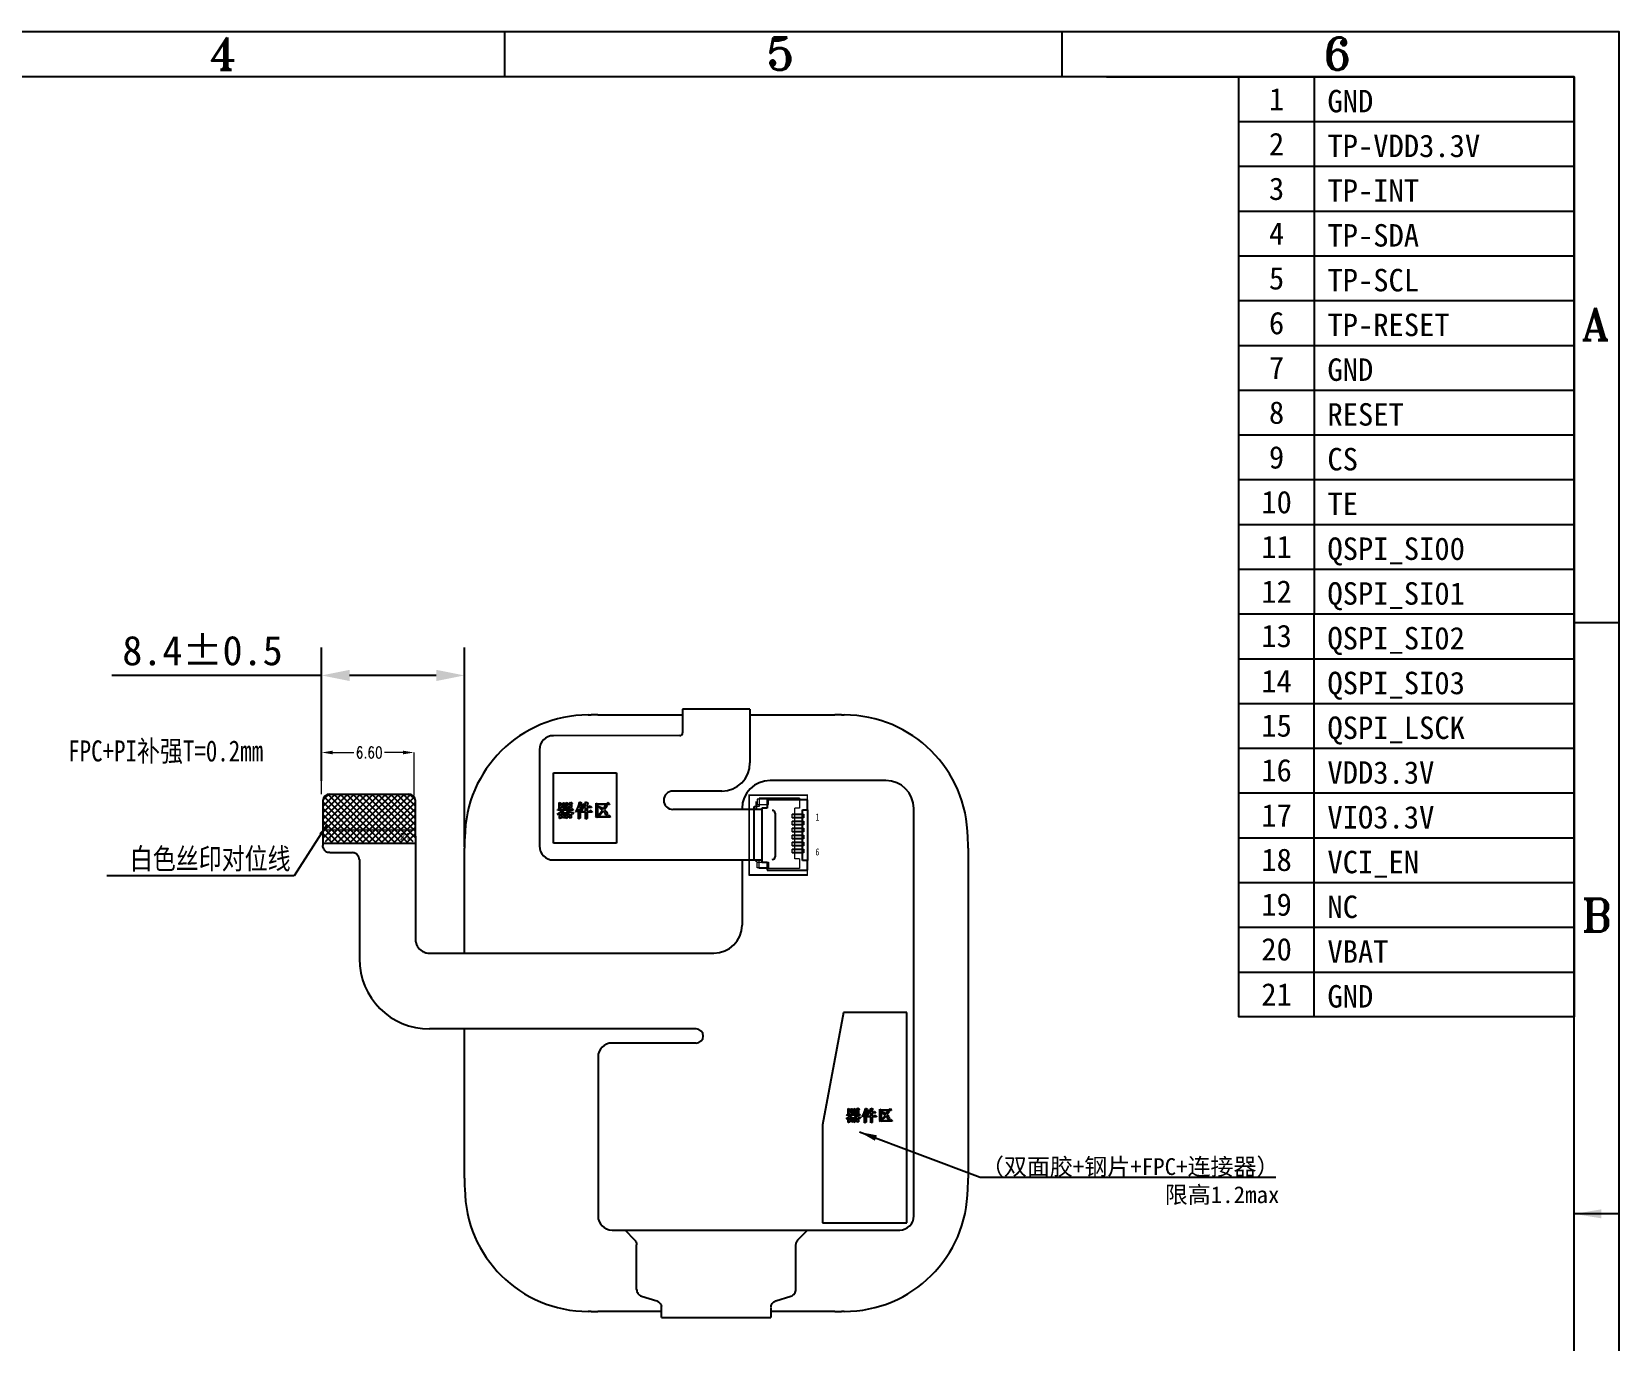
# Model space of a CAD drawing. Header units: millimetres. Extents: x 3387 to 5440, y -3014 to -2537.
# Drawn here: x 3779.9 to 3893, y -2884.9 to -2791.6 of the extents above; entities that cross this region are included whole.
import ezdxf

# ---------------------------------------------------------------- set-up
doc = ezdxf.new("R2010")
doc.units = ezdxf.units.MM
for name, color, linetype in [('03___PRT_ALL_CURVES', 7, 'Continuous'), ('06___PRT_ALL_SURFS', 7, 'Continuous'), ('7_2_1_2', 7, 'Continuous'), ('7_ALL_FEATURES', 7, 'Continuous'), ('dim', 3, 'Continuous'), ('FPC-LCM', 30, 'Continuous'), ('图框', 7, 'Continuous')]:
    doc.layers.add(name, color=color, linetype=linetype)
doc.layers.add('FPC', color=50, linetype='Continuous', lineweight=5)
doc.styles.add('Arial', font='arial.ttf')
doc.styles.add('NOTE', font='ROMANS.shx', dxfattribs={"width": 0.8, "bigfont": 'EXTFONT.shx'})
doc.styles.add('RD', font='ROMAND.shx', dxfattribs={"width": 0.8})
doc.styles.add('SFRAO', font='ROMANS.shx', dxfattribs={"width": 0.85})
doc.styles.add('TITLE', font='ROMANT.SHX')
doc.styles.add('宋', font='')
doc.styles.add('宋体', font='')
doc.styles.add('汉字', font='')
doc.styles.get('宋').set_extended_font_data('SimSun')
doc.styles.get('宋体').set_extended_font_data('SimSun')
doc.styles.get('汉字').set_extended_font_data('SimSun')
doc.dimstyles.new('DIM', dxfattribs={"dimtxt": 0.8, "dimasz": 0.8, "dimexe": 0, "dimexo": 0.5, "dimgap": 0.11, "dimtad": 0, "dimzin": 1, "dimdsep": 46, "dimtxsty": 'RD', "dimcen": 0, "dimclrd": 256, "dimclre": 256, "dimclrt": 256, "dimadec": 0, "dimazin": 0, "dimtm": 1e-09, "dimtfac": 1, "dimtofl": 0, "dimtmove": 0, "dimatfit": 3, "dimfxl": 1, "dimlwe": -1, "dimarcsym": 0})
doc.dimstyles.new('STANDARD$0', dxfattribs={"dimtxt": 2.1, "dimasz": 2, "dimexe": 2, "dimexo": 0.1, "dimtad": 1, "dimdec": 5, "dimrnd": 0.005, "dimdsep": 46, "dimtxsty": '宋体', "dimblk": '_FILLED', "dimblk1": '_FILLED', "dimblk2": '_FILLED', "dimcen": 0.09, "dimclrd": 3, "dimclre": 3, "dimclrt": 3, "dimadec": 0, "dimazin": 0, "dimtol": 1, "dimtp": 1e-05, "dimtm": 1e-05, "dimtfac": 1, "dimtdec": 5, "dimtofl": 0, "dimtmove": 0, "dimatfit": 3, "dimldrblk": '_FILLED', "dimfxl": 1, "dimtolj": 1, "dimarcsym": 0})
doc.dimstyles.new('STANDARD$7', dxfattribs={"dimtxt": 1.5, "dimasz": 1.25, "dimexe": 0.25, "dimexo": 0.25, "dimgap": 0.25, "dimtad": 0, "dimzin": 0, "dimdsep": 46, "dimtxsty": 'NOTE', "dimcen": 0.5, "dimclrd": 256, "dimclre": 5, "dimclrt": 256, "dimazin": 0, "dimtfac": 1, "dimtmove": 0, "dimatfit": 1, "dimfxl": 1, "dimtolj": 1, "dimtzin": 0, "dimarcsym": 0})

# ---------------------------------------------------------------- blocks, each defined once
blk = doc.blocks.new('TUKUANG')
at = {"layer": '图框'}
for p, q in [((1128.16, 418.02), (1128.16, 426.02)), ((1227.16, 418.02), (1227.16, 426.02)), ((1326.16, 321.02), (1318.16, 321.02)), ((1326.16, 216.02), (1318.16, 216.02))]:
    blk.add_line(p, q, dxfattribs=at)
for points in [[(732.16, 6.02), (1326.16, 6.02), (1326.16, 426.02), (732.16, 426.02)], [(740.16, 14.02), (1318.16, 14.02), (1318.16, 418.02), (740.16, 418.02)]]:
    blk.add_lwpolyline(points, close=True, dxfattribs=at)
blk.add_solid([(1322.95, 216.82), (1322.95, 215.23), (1318.16, 216.02)], dxfattribs=at)
at = {"layer": '图框', "style": 'TITLE'}
for s, p in [('4', (1075.63, 419.25)), ('5', (1174.63, 419.25)), ('6', (1273.63, 419.25)), ('A', (1319.46, 371.21)), ('B', (1319.46, 266.21))]:
    blk.add_text(s, height=5.75, dxfattribs=at).set_placement(p)
blk = doc.blocks.new('*D315')
at = {"layer": 'Defpoints', "color": 0}
for p in [(3807.13, -2842.99), (3800.53, -2846.45), (3807.13, -2846.54)]:
    blk.add_point(p, dxfattribs=at)
at = {"layer": 'dim', "lineweight": 5}
for p, q in [((3800.53, -2845.95), (3800.53, -2842.99)), ((3801.33, -2842.99), (3802.84, -2842.99)), ((3806.33, -2842.99), (3805.01, -2842.99)), ((3807.13, -2846.04), (3807.13, -2842.99))]:
    blk.add_line(p, q, dxfattribs=at)
at = {"layer": 'dim'}
for points in [[(3801.33, -2842.86), (3801.33, -2843.12), (3800.53, -2842.99)], [(3806.33, -2842.86), (3806.33, -2843.12), (3807.13, -2842.99)]]:
    blk.add_solid(points, dxfattribs=at)
at = {"layer": 'dim', "lineweight": 5, "insert": (3803.93, -2842.99), "char_height": 0.8, "attachment_point": 5, "style": 'RD'}
blk.add_mtext('6.60', dxfattribs=at)
blk = doc.blocks.new('_FILLED')
at = {"color": 0, "linetype": 'ByBlock'}
blk.add_solid([(0, 0), (-1, 0.2), (-1, -0.2)], dxfattribs=at)
blk = doc.blocks.new('*D316')
at = {"color": 3, "lineweight": -2}
for p, q in [((3800.53, -2845.01), (3800.53, -2835.5)), ((3810.71, -2849.7), (3810.71, -2835.5)), ((3800.53, -2837.5), (3785.58, -2837.5)), ((3808.71, -2837.5), (3802.53, -2837.5))]:
    blk.add_line(p, q, dxfattribs=at)
at = {"layer": 'Defpoints', "color": 0, "linetype": 'ByBlock'}
for p in [(3800.53, -2837.5), (3800.53, -2845.11), (3810.71, -2849.8)]:
    blk.add_point(p, dxfattribs=at)
at = {"color": 3, "linetype": 'ByBlock', "lineweight": -2, "xscale": 2, "yscale": 2, "zscale": 2, "rotation": 180}
blk.add_blockref('_FILLED', (3800.53, -2837.5), dxfattribs=at)
at = {"color": 3, "linetype": 'ByBlock', "lineweight": -2, "xscale": 2, "yscale": 2, "zscale": 2}
blk.add_blockref('_FILLED', (3810.71, -2837.5), dxfattribs=at)
at = {"color": 3, "linetype": 'ByBlock', "insert": (3792.05, -2835.74), "char_height": 2.1, "attachment_point": 5, "style": '宋体'}
blk.add_mtext('\\A1;8.4%%P0.5', dxfattribs=at)

msp = doc.modelspace()

# ---------------------------------------------------------------- hatches: boundary and pattern name
at = {"linetype": 'ByBlock'}
h = msp.add_hatch(dxfattribs=at)
h.set_pattern_fill('ANSI37', color=5, scale=0.1, style=0)
h.set_pattern_definition([(45, (-57.57876, -509.5613), (-0.224506403, 0.224506403), []), (135, (-57.57876, -509.5613), (-0.224506403, -0.224506403), [])])
h.paths.add_polyline_path([(3801.125087, -2845.947573, 0.4142135624), (3800.625087, -2846.447573), (3800.625087, -2848.497597), (3807.225087, -2848.497597), (3807.225087, -2846.447573, 0.4142135624), (3806.725087, -2845.947573)])
h.paths.add_polyline_path([(3800.625087, -2848.497597), (3800.625087, -2848.947573, 0.3563939587), (3801.025087, -2849.437471), (3806.825087, -2849.437471, 0.3563939588), (3807.225087, -2848.947573), (3807.225087, -2848.497597)])
h.paths.add_polyline_path([(3805.993134, -2848.588003), (3806.839003, -2848.588003), (3806.839003, -2849.348978), (3805.993134, -2849.348978)], flags=24)
h.paths.add_polyline_path([(3800.828268, -2848.582783), (3801.256447, -2848.582783), (3801.256447, -2849.343758), (3800.828268, -2849.343758)], flags=24)
at = {"layer": 'FPC', "lineweight": 5}
h = msp.add_hatch(color=255, dxfattribs=at)
h.dxf.hatch_style = 1
h.paths.add_polyline_path([(3807.225087, -2848.497597), (3800.625087, -2848.497597), (3800.625087, -2848.397597), (3807.225087, -2848.397597)])

# ---------------------------------------------------------------- linework, layer by layer
for p, q in [((3856.460116, -2794.855888), (3889.778304, -2794.855888)), ((3831.346732, -2850.679591), (3831.346732, -2846.827172)), ((3835.148855, -2847.063803), (3835.148855, -2846.3704)), ((3835.148855, -2847.063803), (3835.148855, -2846.3704)), ((3834.798855, -2850.676998), (3834.798855, -2847.063803)), ((3834.798855, -2847.063803), (3835.148855, -2847.063803)), ((3834.798855, -2850.676998), (3834.798855, -2847.063803)), ((3834.798855, -2847.063803), (3835.148855, -2847.063803)), ((3835.148855, -2847.063803), (3835.148855, -2850.676998)), ((3800.625072, -2849.437469), (3807.22507, -2849.437471))]:
    msp.add_line(p, q)
at = {"color": 3}
msp.add_line((3865.89732, -2861.817454), (3865.89732, -2794.855888), dxfattribs=at)
at = {"color": 3, "linetype": 'Continuous'}
msp.add_line((3865.89732, -2861.817454), (3865.89732, -2842.685578), dxfattribs=at)
at = {"color": 4}
for p, q in [((3832.846732, -2847.3129), (3832.846732, -2850.4129)), ((3834.066732, -2847.373381), (3834.866732, -2847.373381)), ((3834.866732, -2847.633381), (3834.066732, -2847.633381)), ((3834.066732, -2847.873381), (3834.866732, -2847.873381)), ((3834.866732, -2847.373381), (3834.866732, -2847.633381)), ((3834.866732, -2847.873381), (3834.866732, -2848.133381)), ((3831.346732, -2848.848381), (3831.346732, -2848.648381)), ((3834.866732, -2848.133381), (3834.066732, -2848.133381)), ((3834.066732, -2848.373381), (3834.866732, -2848.373381)), ((3834.866732, -2848.633381), (3834.066732, -2848.633381)), ((3834.066732, -2848.873381), (3834.866732, -2848.873381)), ((3834.866732, -2849.133381), (3834.066732, -2849.133381)), ((3834.866732, -2848.373381), (3834.866732, -2848.633381)), ((3834.866732, -2848.873381), (3834.866732, -2849.133381)), ((3834.066732, -2849.373381), (3834.866732, -2849.373381)), ((3834.866732, -2849.633381), (3834.066732, -2849.633381)), ((3834.066732, -2849.873381), (3834.866732, -2849.873381)), ((3834.866732, -2850.133381), (3834.066732, -2850.133381)), ((3834.866732, -2849.373381), (3834.866732, -2849.633381)), ((3834.866732, -2849.873381), (3834.866732, -2850.133381))]:
    msp.add_line(p, q, dxfattribs=at)
at = {"color": 3, "linetype": 'Continuous'}
for points in [[(3865.89732, -2794.855888), (3889.778304, -2794.855888)], [(3871.254245, -2794.855888), (3871.254245, -2833.11964)], [(3865.89732, -2798.044534), (3889.778304, -2798.044534)], [(3865.89732, -2801.23318), (3889.778304, -2801.23318)], [(3865.89732, -2804.421826), (3889.778304, -2804.421826)], [(3865.89732, -2807.610472), (3889.778304, -2807.610472)], [(3865.89732, -2810.799118), (3889.778304, -2810.799118)], [(3865.89732, -2813.987764), (3889.778304, -2813.987764)], [(3865.89732, -2817.17641), (3889.778304, -2817.17641)], [(3865.89732, -2820.365056), (3889.778304, -2820.365056)], [(3865.89732, -2823.553702), (3889.778304, -2823.553702)], [(3865.89732, -2826.742348), (3889.778304, -2826.742348)], [(3865.89732, -2829.930994), (3889.778304, -2829.930994)], [(3865.89732, -2833.11964), (3889.778304, -2833.11964)], [(3865.89732, -2833.11964), (3889.778304, -2833.11964)], [(3871.254245, -2861.817454), (3871.254245, -2833.11964)], [(3865.89732, -2836.308286), (3889.778304, -2836.308286)], [(3865.89732, -2839.496932), (3889.778304, -2839.496932)], [(3865.89732, -2842.685578), (3889.778304, -2842.685578)], [(3865.89732, -2845.874224), (3889.778304, -2845.874224)], [(3865.89732, -2849.06287), (3889.778304, -2849.06287)], [(3865.89732, -2852.251516), (3889.778304, -2852.251516)], [(3865.89732, -2852.251516), (3889.778304, -2852.251516)], [(3865.89732, -2855.440162), (3889.778304, -2855.440162)], [(3865.89732, -2858.628808), (3889.778304, -2858.628808)]]:
    msp.add_lwpolyline(points, dxfattribs=at)
at = {"linetype": 'ByBlock'}
msp.add_lwpolyline([(3865.89732, -2794.855888), (3889.778304, -2794.855888), (3889.778304, -2861.817454), (3865.89732, -2861.817454)], close=True, dxfattribs=at)
at = {"const_width": 0.1}
msp.add_lwpolyline([(3831.346732, -2850.6479), (3831.346732, -2847.0779)], dxfattribs=at)
at = {"color": 4}
for centre, start, end in [((3832.646732, -2847.3129), 0, 90), ((3832.646732, -2850.4129), 270, 0)]:
    msp.add_arc(centre, 0.2, start, end, dxfattribs=at)
at = {"layer": '03___PRT_ALL_CURVES', "color": 4, "linetype": 'Continuous'}
for p, q in [((3817.471024, -2846.975012), (3817.471024, -2846.549933)), ((3817.471024, -2846.549933), (3817.577294, -2846.613695)), ((3817.577294, -2846.613695), (3817.726072, -2846.613695)), ((3817.577294, -2846.847488), (3817.577294, -2846.656202)), ((3817.577294, -2846.656202), (3817.726072, -2846.656202)), ((3817.726072, -2846.847488), (3817.577294, -2846.847488)), ((3817.726072, -2846.613695), (3817.747326, -2846.571187)), ((3817.726072, -2846.656202), (3817.726072, -2846.847488)), ((3817.747326, -2846.571187), (3817.76858, -2846.571187)), ((3817.747326, -2847.060028), (3817.832342, -2846.868742)), ((3817.76858, -2846.571187), (3817.853596, -2846.634949)), ((3817.853596, -2846.656202), (3817.811088, -2846.677456)), ((3817.811088, -2846.677456), (3817.811088, -2846.889996)), ((3817.832342, -2846.868742), (3817.959865, -2846.932504)), ((3817.853596, -2846.634949), (3817.853596, -2846.656202)), ((3817.959865, -2846.91125), (3817.959865, -2846.549933)), ((3817.959865, -2846.549933), (3818.087389, -2846.613695)), ((3818.066135, -2846.847488), (3818.066135, -2846.656202)), ((3818.066135, -2846.656202), (3818.236167, -2846.656202)), ((3818.236167, -2846.847488), (3818.066135, -2846.847488)), ((3818.087389, -2846.613695), (3818.214913, -2846.613695)), ((3818.214913, -2846.613695), (3818.257421, -2846.528679)), ((3818.236167, -2846.656202), (3818.236167, -2846.847488)), ((3818.257421, -2846.528679), (3818.278675, -2846.528679)), ((3818.278675, -2846.528679), (3818.384945, -2846.613695)), ((3818.384945, -2846.634949), (3818.342437, -2846.677456)), ((3818.342437, -2846.677456), (3818.342437, -2846.889996)), ((3818.384945, -2846.613695), (3818.384945, -2846.634949)), ((3818.767516, -2846.996266), (3818.852532, -2846.741218)), ((3818.852532, -2846.741218), (3818.916294, -2846.507425)), ((3819.00131, -2846.634949), (3818.89504, -2846.889996)), ((3818.916294, -2846.507425), (3819.043818, -2846.571187)), ((3819.043818, -2846.592441), (3819.00131, -2846.634949)), ((3819.00131, -2847.166298), (3819.150088, -2846.656202)), ((3819.043818, -2846.571187), (3819.043818, -2846.592441)), ((3819.150088, -2846.656202), (3819.256358, -2846.719964)), ((3819.235103, -2846.762472), (3819.192596, -2846.847488)), ((3819.192596, -2846.847488), (3819.341373, -2846.847488)), ((3819.256358, -2846.741218), (3819.235103, -2846.762472)), ((3819.256358, -2846.719964), (3819.256358, -2846.741218)), ((3819.341373, -2846.847488), (3819.341373, -2846.507425)), ((3819.341373, -2846.507425), (3819.511405, -2846.571187)), ((3819.468897, -2846.656202), (3819.447643, -2846.847488)), ((3819.447643, -2846.847488), (3819.596421, -2846.847488)), ((3819.511405, -2846.592441), (3819.468897, -2846.656202)), ((3819.511405, -2846.571187), (3819.511405, -2846.592441)), ((3819.596421, -2846.847488), (3819.660183, -2846.783726)), ((3819.660183, -2846.783726), (3819.681437, -2846.783726)), ((3819.681437, -2846.783726), (3819.766453, -2846.889996)), ((3820.106516, -2847.527615), (3820.106516, -2846.592441)), ((3820.106516, -2846.592441), (3820.212786, -2846.656202)), ((3820.191532, -2846.69871), (3820.191532, -2847.548869)), ((3821.041691, -2846.69871), (3820.191532, -2846.69871)), ((3820.212786, -2846.656202), (3820.850405, -2846.656202)), ((3820.255294, -2846.847488), (3820.255294, -2846.826234)), ((3820.255294, -2846.826234), (3820.276548, -2846.826234)), ((3820.382818, -2846.953758), (3820.255294, -2846.847488)), ((3820.276548, -2846.826234), (3820.467834, -2846.91125)), ((3820.616611, -2847.01752), (3820.765389, -2846.741218)), ((3820.829151, -2846.868742), (3820.680373, -2847.081282)), ((3820.765389, -2846.741218), (3820.871659, -2846.847488)), ((3820.850405, -2846.868742), (3820.829151, -2846.868742)), ((3820.850405, -2846.656202), (3820.935421, -2846.549933)), ((3820.871659, -2846.847488), (3820.850405, -2846.868742)), ((3820.935421, -2846.549933), (3820.956675, -2846.549933)), ((3820.956675, -2846.549933), (3821.041691, -2846.677456)), ((3821.041691, -2846.677456), (3821.041691, -2846.69871)), ((3817.322246, -2847.400091), (3817.513532, -2847.272568)), ((3817.3435, -2847.400091), (3817.322246, -2847.400091)), ((3817.364754, -2847.102536), (3817.3435, -2847.060028)), ((3817.3435, -2847.060028), (3817.747326, -2847.060028)), ((3817.492278, -2847.357583), (3817.3435, -2847.400091)), ((3817.704818, -2847.102536), (3817.364754, -2847.102536)), ((3817.492278, -2846.975012), (3817.471024, -2846.975012)), ((3817.577294, -2846.953758), (3817.492278, -2846.975012)), ((3817.492278, -2847.697647), (3817.492278, -2847.357583)), ((3817.513532, -2847.697647), (3817.492278, -2847.697647)), ((3817.513532, -2847.272568), (3817.619802, -2847.187552)), ((3817.598548, -2847.676393), (3817.513532, -2847.697647)), ((3817.577294, -2846.889996), (3817.577294, -2846.953758)), ((3817.726072, -2846.889996), (3817.577294, -2846.889996)), ((3817.598548, -2847.548869), (3817.598548, -2847.357583)), ((3817.598548, -2847.357583), (3817.747326, -2847.357583)), ((3817.747326, -2847.548869), (3817.598548, -2847.548869)), ((3817.598548, -2847.591377), (3817.598548, -2847.676393)), ((3817.747326, -2847.591377), (3817.598548, -2847.591377)), ((3817.619802, -2847.187552), (3817.704818, -2847.102536)), ((3817.704818, -2847.208806), (3817.619802, -2847.315076)), ((3817.619802, -2847.315076), (3817.726072, -2847.315076)), ((3817.811088, -2847.102536), (3817.704818, -2847.208806)), ((3817.726072, -2846.932504), (3817.726072, -2846.889996)), ((3817.747326, -2846.932504), (3817.726072, -2846.932504)), ((3817.726072, -2847.315076), (3817.76858, -2847.251314)), ((3817.811088, -2846.889996), (3817.747326, -2846.932504)), ((3817.747326, -2847.357583), (3817.747326, -2847.548869)), ((3817.747326, -2847.655139), (3817.747326, -2847.591377)), ((3817.76858, -2847.676393), (3817.747326, -2847.655139)), ((3817.76858, -2847.251314), (3817.789834, -2847.251314)), ((3817.832342, -2847.633885), (3817.76858, -2847.676393)), ((3817.789834, -2847.251314), (3817.87485, -2847.336329)), ((3818.002373, -2847.102536), (3817.811088, -2847.102536)), ((3817.87485, -2847.357583), (3817.832342, -2847.378837)), ((3817.832342, -2847.378837), (3817.832342, -2847.633885)), ((3817.959865, -2846.953758), (3817.853596, -2847.060028)), ((3817.853596, -2847.060028), (3818.129897, -2847.060028)), ((3817.87485, -2847.336329), (3817.87485, -2847.357583)), ((3817.938611, -2847.676393), (3817.938611, -2847.251314)), ((3817.938611, -2847.251314), (3818.044881, -2847.315076)), ((3817.959865, -2847.697647), (3817.938611, -2847.676393)), ((3817.981119, -2846.932504), (3817.959865, -2846.91125)), ((3817.959865, -2846.932504), (3817.959865, -2846.953758)), ((3818.044881, -2847.655139), (3817.959865, -2847.697647)), ((3818.002373, -2846.932504), (3817.981119, -2846.932504)), ((3818.023627, -2846.953758), (3818.002373, -2846.932504)), ((3818.087389, -2847.208806), (3818.002373, -2847.102536)), ((3818.087389, -2847.038774), (3818.023627, -2846.953758)), ((3818.044881, -2847.315076), (3818.193659, -2847.315076)), ((3818.044881, -2847.548869), (3818.044881, -2847.357583)), ((3818.044881, -2847.357583), (3818.193659, -2847.357583)), ((3818.193659, -2847.548869), (3818.044881, -2847.548869)), ((3818.044881, -2847.591377), (3818.044881, -2847.655139)), ((3818.193659, -2847.591377), (3818.044881, -2847.591377)), ((3818.066135, -2846.889996), (3818.066135, -2846.91125)), ((3818.236167, -2846.889996), (3818.066135, -2846.889996)), ((3818.066135, -2846.91125), (3818.172405, -2846.953758)), ((3818.129897, -2847.060028), (3818.087389, -2847.038774)), ((3818.087389, -2847.102536), (3818.151151, -2847.166298)), ((3818.448707, -2847.102536), (3818.087389, -2847.102536)), ((3818.193659, -2847.315076), (3818.087389, -2847.208806)), ((3818.151151, -2847.166298), (3818.236167, -2847.208806)), ((3818.172405, -2846.953758), (3818.172405, -2847.060028)), ((3818.172405, -2847.060028), (3818.278675, -2847.060028)), ((3818.193659, -2847.357583), (3818.193659, -2847.548869)), ((3818.193659, -2847.655139), (3818.193659, -2847.591377)), ((3818.236167, -2847.676393), (3818.193659, -2847.655139)), ((3818.236167, -2846.932504), (3818.236167, -2846.889996)), ((3818.257421, -2846.953758), (3818.236167, -2846.932504)), ((3818.236167, -2847.208806), (3818.342437, -2847.251314)), ((3818.321183, -2847.633885), (3818.236167, -2847.676393)), ((3818.342437, -2846.889996), (3818.257421, -2846.953758)), ((3818.278675, -2847.060028), (3818.342437, -2846.975012)), ((3818.321183, -2847.357583), (3818.321183, -2847.633885)), ((3818.384945, -2847.400091), (3818.321183, -2847.357583)), ((3818.342437, -2846.975012), (3818.469961, -2847.081282)), ((3818.342437, -2847.251314), (3818.491215, -2847.272568)), ((3818.406199, -2847.357583), (3818.384945, -2847.400091)), ((3818.427453, -2847.336329), (3818.406199, -2847.357583)), ((3818.491215, -2847.315076), (3818.427453, -2847.336329)), ((3818.469961, -2847.081282), (3818.448707, -2847.102536)), ((3818.491215, -2847.272568), (3818.491215, -2847.315076)), ((3818.639992, -2847.208806), (3818.767516, -2846.996266)), ((3818.661246, -2847.23006), (3818.639992, -2847.208806)), ((3818.78877, -2847.102536), (3818.661246, -2847.23006)), ((3818.831278, -2847.01752), (3818.78877, -2847.102536)), ((3818.831278, -2847.718901), (3818.831278, -2847.01752)), ((3818.852532, -2847.718901), (3818.831278, -2847.718901)), ((3818.958802, -2847.676393), (3818.852532, -2847.718901)), ((3818.89504, -2846.889996), (3818.958802, -2846.932504)), ((3818.958802, -2846.932504), (3818.958802, -2847.676393)), ((3818.980056, -2847.23006), (3818.958802, -2847.187552)), ((3818.958802, -2847.187552), (3819.341373, -2847.187552)), ((3819.341373, -2847.23006), (3818.980056, -2847.23006)), ((3819.022564, -2847.166298), (3819.00131, -2847.166298)), ((3819.10758, -2847.038774), (3819.022564, -2847.166298)), ((3819.171342, -2846.91125), (3819.10758, -2847.038774)), ((3819.341373, -2846.91125), (3819.171342, -2846.91125)), ((3819.341373, -2847.187552), (3819.341373, -2846.91125)), ((3819.341373, -2847.718901), (3819.341373, -2847.23006)), ((3819.362627, -2847.740155), (3819.341373, -2847.718901)), ((3819.447643, -2847.697647), (3819.362627, -2847.740155)), ((3819.447643, -2846.91125), (3819.447643, -2847.187552)), ((3819.766453, -2846.91125), (3819.447643, -2846.91125)), ((3819.447643, -2847.187552), (3819.638929, -2847.187552)), ((3819.447643, -2847.23006), (3819.447643, -2847.697647)), ((3819.808961, -2847.23006), (3819.447643, -2847.23006)), ((3819.638929, -2847.187552), (3819.681437, -2847.102536)), ((3819.681437, -2847.102536), (3819.702691, -2847.102536)), ((3819.702691, -2847.102536), (3819.808961, -2847.208806)), ((3819.766453, -2846.889996), (3819.766453, -2846.91125)), ((3819.808961, -2847.208806), (3819.808961, -2847.23006)), ((3820.064008, -2847.570123), (3820.106516, -2847.527615)), ((3820.149024, -2847.655139), (3820.064008, -2847.570123)), ((3820.191532, -2847.591377), (3820.149024, -2847.655139)), ((3820.191532, -2847.548869), (3820.914167, -2847.548869)), ((3821.105453, -2847.591377), (3820.191532, -2847.591377)), ((3820.212786, -2847.485107), (3820.382818, -2847.315076)), ((3820.212786, -2847.506361), (3820.212786, -2847.485107)), ((3820.23404, -2847.527615), (3820.212786, -2847.506361)), ((3820.425326, -2847.357583), (3820.23404, -2847.527615)), ((3820.552849, -2847.102536), (3820.382818, -2846.953758)), ((3820.382818, -2847.315076), (3820.552849, -2847.102536)), ((3820.616611, -2847.166298), (3820.425326, -2847.357583)), ((3820.467834, -2846.91125), (3820.616611, -2847.01752)), ((3820.680373, -2847.208806), (3820.616611, -2847.166298)), ((3820.680373, -2847.081282), (3820.829151, -2847.208806)), ((3820.765389, -2847.357583), (3820.680373, -2847.208806)), ((3820.786643, -2847.421345), (3820.765389, -2847.357583)), ((3820.829151, -2847.442599), (3820.786643, -2847.421345)), ((3820.829151, -2847.208806), (3820.871659, -2847.315076)), ((3820.850405, -2847.442599), (3820.829151, -2847.442599)), ((3820.871659, -2847.421345), (3820.850405, -2847.442599)), ((3820.871659, -2847.315076), (3820.892913, -2847.378837)), ((3820.892913, -2847.378837), (3820.871659, -2847.421345)), ((3820.914167, -2847.548869), (3820.999183, -2847.442599)), ((3820.999183, -2847.442599), (3821.020437, -2847.442599)), ((3821.020437, -2847.442599), (3821.126707, -2847.570123)), ((3821.126707, -2847.570123), (3821.105453, -2847.591377)), ((3838.045613, -2868.352808), (3838.13728, -2868.407808)), ((3838.045613, -2868.719475), (3838.045613, -2868.352808)), ((3838.265613, -2868.407808), (3838.283947, -2868.371142)), ((3838.283947, -2868.371142), (3838.30228, -2868.371142)), ((3838.30228, -2868.371142), (3838.375613, -2868.426142)), ((3838.46728, -2868.352808), (3838.57728, -2868.407808)), ((3838.46728, -2868.664475), (3838.46728, -2868.352808)), ((3838.68728, -2868.407808), (3838.723947, -2868.334475)), ((3838.723947, -2868.334475), (3838.74228, -2868.334475)), ((3838.74228, -2868.334475), (3838.833947, -2868.407808)), ((3839.23728, -2868.517808), (3839.29228, -2868.316142)), ((3839.29228, -2868.316142), (3839.40228, -2868.371142)), ((3839.40228, -2868.371142), (3839.40228, -2868.389475)), ((3839.658947, -2868.316142), (3839.805613, -2868.371142)), ((3839.658947, -2868.609475), (3839.658947, -2868.316142)), ((3839.805613, -2868.371142), (3839.805613, -2868.389475)), ((3840.960613, -2868.444475), (3841.033947, -2868.352808)), ((3841.033947, -2868.352808), (3841.05228, -2868.352808)), ((3841.05228, -2868.352808), (3841.125613, -2868.462808)), ((3837.91728, -2869.086142), (3838.08228, -2868.976142)), ((3837.935613, -2869.086142), (3837.91728, -2869.086142)), ((3837.935613, -2868.792808), (3838.283947, -2868.792808)), ((3837.953947, -2868.829475), (3837.935613, -2868.792808)), ((3838.063947, -2869.049475), (3837.935613, -2869.086142)), ((3838.24728, -2868.829475), (3837.953947, -2868.829475)), ((3838.063947, -2868.719475), (3838.045613, -2868.719475)), ((3838.13728, -2868.701142), (3838.063947, -2868.719475)), ((3838.063947, -2869.342808), (3838.063947, -2869.049475)), ((3838.08228, -2869.342808), (3838.063947, -2869.342808)), ((3838.08228, -2868.976142), (3838.173947, -2868.902808)), ((3838.155613, -2869.324475), (3838.08228, -2869.342808)), ((3838.13728, -2868.407808), (3838.265613, -2868.407808)), ((3838.13728, -2868.444475), (3838.265613, -2868.444475)), ((3838.13728, -2868.609475), (3838.13728, -2868.444475)), ((3838.265613, -2868.609475), (3838.13728, -2868.609475)), ((3838.265613, -2868.646142), (3838.13728, -2868.646142)), ((3838.13728, -2868.646142), (3838.13728, -2868.701142)), ((3838.155613, -2869.049475), (3838.283947, -2869.049475)), ((3838.155613, -2869.214475), (3838.155613, -2869.049475)), ((3838.283947, -2869.214475), (3838.155613, -2869.214475)), ((3838.283947, -2869.251142), (3838.155613, -2869.251142)), ((3838.155613, -2869.251142), (3838.155613, -2869.324475)), ((3838.173947, -2868.902808), (3838.24728, -2868.829475)), ((3838.24728, -2868.921142), (3838.173947, -2869.012808)), ((3838.173947, -2869.012808), (3838.265613, -2869.012808)), ((3838.338947, -2868.829475), (3838.24728, -2868.921142)), ((3838.265613, -2868.444475), (3838.265613, -2868.609475)), ((3838.265613, -2868.682808), (3838.265613, -2868.646142)), ((3838.283947, -2868.682808), (3838.265613, -2868.682808)), ((3838.265613, -2869.012808), (3838.30228, -2868.957808)), ((3838.283947, -2868.792808), (3838.35728, -2868.627808)), ((3838.338947, -2868.646142), (3838.283947, -2868.682808)), ((3838.283947, -2869.049475), (3838.283947, -2869.214475)), ((3838.283947, -2869.306142), (3838.283947, -2869.251142)), ((3838.30228, -2869.324475), (3838.283947, -2869.306142)), ((3838.30228, -2868.957808), (3838.320613, -2868.957808)), ((3838.35728, -2869.287808), (3838.30228, -2869.324475)), ((3838.320613, -2868.957808), (3838.393947, -2869.031142)), ((3838.375613, -2868.444475), (3838.338947, -2868.462808)), ((3838.338947, -2868.462808), (3838.338947, -2868.646142)), ((3838.503947, -2868.829475), (3838.338947, -2868.829475)), ((3838.35728, -2868.627808), (3838.46728, -2868.682808)), ((3838.393947, -2869.049475), (3838.35728, -2869.067808)), ((3838.35728, -2869.067808), (3838.35728, -2869.287808)), ((3838.375613, -2868.426142), (3838.375613, -2868.444475)), ((3838.46728, -2868.701142), (3838.375613, -2868.792808)), ((3838.375613, -2868.792808), (3838.613947, -2868.792808)), ((3838.393947, -2869.031142), (3838.393947, -2869.049475)), ((3838.448947, -2868.957808), (3838.540613, -2869.012808)), ((3838.448947, -2869.324475), (3838.448947, -2868.957808)), ((3838.46728, -2869.342808), (3838.448947, -2869.324475)), ((3838.485613, -2868.682808), (3838.46728, -2868.664475)), ((3838.46728, -2868.682808), (3838.46728, -2868.701142)), ((3838.540613, -2869.306142), (3838.46728, -2869.342808)), ((3838.503947, -2868.682808), (3838.485613, -2868.682808)), ((3838.52228, -2868.701142), (3838.503947, -2868.682808)), ((3838.57728, -2868.921142), (3838.503947, -2868.829475)), ((3838.57728, -2868.774475), (3838.52228, -2868.701142)), ((3838.540613, -2869.012808), (3838.668947, -2869.012808)), ((3838.540613, -2869.049475), (3838.668947, -2869.049475)), ((3838.540613, -2869.214475), (3838.540613, -2869.049475)), ((3838.668947, -2869.214475), (3838.540613, -2869.214475)), ((3838.668947, -2869.251142), (3838.540613, -2869.251142)), ((3838.540613, -2869.251142), (3838.540613, -2869.306142)), ((3838.558947, -2868.444475), (3838.705613, -2868.444475)), ((3838.558947, -2868.609475), (3838.558947, -2868.444475)), ((3838.705613, -2868.609475), (3838.558947, -2868.609475)), ((3838.705613, -2868.646142), (3838.558947, -2868.646142)), ((3838.558947, -2868.646142), (3838.558947, -2868.664475)), ((3838.558947, -2868.664475), (3838.650613, -2868.701142)), ((3838.57728, -2868.407808), (3838.68728, -2868.407808)), ((3838.613947, -2868.792808), (3838.57728, -2868.774475)), ((3838.888947, -2868.829475), (3838.57728, -2868.829475)), ((3838.57728, -2868.829475), (3838.63228, -2868.884475)), ((3838.668947, -2869.012808), (3838.57728, -2868.921142)), ((3838.63228, -2868.884475), (3838.705613, -2868.921142)), ((3838.650613, -2868.701142), (3838.650613, -2868.792808)), ((3838.650613, -2868.792808), (3838.74228, -2868.792808)), ((3838.668947, -2869.049475), (3838.668947, -2869.214475)), ((3838.668947, -2869.306142), (3838.668947, -2869.251142)), ((3838.705613, -2869.324475), (3838.668947, -2869.306142)), ((3838.705613, -2868.444475), (3838.705613, -2868.609475)), ((3838.705613, -2868.682808), (3838.705613, -2868.646142)), ((3838.723947, -2868.701142), (3838.705613, -2868.682808)), ((3838.705613, -2868.921142), (3838.79728, -2868.957808)), ((3838.778947, -2869.287808), (3838.705613, -2869.324475)), ((3838.79728, -2868.646142), (3838.723947, -2868.701142)), ((3838.74228, -2868.792808), (3838.79728, -2868.719475)), ((3838.833947, -2869.086142), (3838.778947, -2869.049475)), ((3838.778947, -2869.049475), (3838.778947, -2869.287808)), ((3838.833947, -2868.426142), (3838.79728, -2868.462808)), ((3838.79728, -2868.462808), (3838.79728, -2868.646142)), ((3838.79728, -2868.719475), (3838.90728, -2868.811142)), ((3838.79728, -2868.957808), (3838.925613, -2868.976142)), ((3838.833947, -2868.407808), (3838.833947, -2868.426142)), ((3838.85228, -2869.049475), (3838.833947, -2869.086142)), ((3838.870613, -2869.031142), (3838.85228, -2869.049475)), ((3838.925613, -2869.012808), (3838.870613, -2869.031142)), ((3838.90728, -2868.811142), (3838.888947, -2868.829475)), ((3838.925613, -2868.976142), (3838.925613, -2869.012808)), ((3839.053947, -2868.921142), (3839.163947, -2868.737808)), ((3839.07228, -2868.939475), (3839.053947, -2868.921142)), ((3839.18228, -2868.829475), (3839.07228, -2868.939475)), ((3839.163947, -2868.737808), (3839.23728, -2868.517808)), ((3839.218947, -2868.756142), (3839.18228, -2868.829475)), ((3839.218947, -2869.361142), (3839.218947, -2868.756142)), ((3839.23728, -2869.361142), (3839.218947, -2869.361142)), ((3839.328947, -2869.324475), (3839.23728, -2869.361142)), ((3839.365613, -2868.426142), (3839.273947, -2868.646142)), ((3839.273947, -2868.646142), (3839.328947, -2868.682808)), ((3839.328947, -2868.682808), (3839.328947, -2869.324475)), ((3839.328947, -2868.902808), (3839.658947, -2868.902808)), ((3839.34728, -2868.939475), (3839.328947, -2868.902808)), ((3839.658947, -2868.939475), (3839.34728, -2868.939475)), ((3839.40228, -2868.389475), (3839.365613, -2868.426142)), ((3839.365613, -2868.884475), (3839.493946, -2868.444475)), ((3839.383946, -2868.884475), (3839.365613, -2868.884475)), ((3839.45728, -2868.774475), (3839.383946, -2868.884475)), ((3839.51228, -2868.664475), (3839.45728, -2868.774475)), ((3839.493946, -2868.444475), (3839.585613, -2868.499475)), ((3839.658947, -2868.664475), (3839.51228, -2868.664475)), ((3839.56728, -2868.536142), (3839.530613, -2868.609475)), ((3839.530613, -2868.609475), (3839.658947, -2868.609475)), ((3839.585613, -2868.517808), (3839.56728, -2868.536142)), ((3839.585613, -2868.499475), (3839.585613, -2868.517808)), ((3839.658947, -2868.902808), (3839.658947, -2868.664475)), ((3839.658947, -2869.361142), (3839.658947, -2868.939475)), ((3839.67728, -2869.379475), (3839.658947, -2869.361142)), ((3839.750613, -2869.342808), (3839.67728, -2869.379475)), ((3839.768947, -2868.444475), (3839.750613, -2868.609475)), ((3839.750613, -2868.609475), (3839.878947, -2868.609475)), ((3840.025613, -2868.664475), (3839.750613, -2868.664475)), ((3839.750613, -2868.664475), (3839.750613, -2868.902808)), ((3839.750613, -2868.902808), (3839.915613, -2868.902808)), ((3840.06228, -2868.939475), (3839.750613, -2868.939475)), ((3839.750613, -2868.939475), (3839.750613, -2869.342808)), ((3839.805613, -2868.389475), (3839.768947, -2868.444475)), ((3839.878947, -2868.609475), (3839.933946, -2868.554475)), ((3839.915613, -2868.902808), (3839.95228, -2868.829475)), ((3839.933946, -2868.554475), (3839.95228, -2868.554475)), ((3839.95228, -2868.554475), (3840.025613, -2868.646142)), ((3839.95228, -2868.829475), (3839.970613, -2868.829475)), ((3839.970613, -2868.829475), (3840.06228, -2868.921142)), ((3840.025613, -2868.646142), (3840.025613, -2868.664475)), ((3840.06228, -2868.921142), (3840.06228, -2868.939475)), ((3840.28228, -2869.232808), (3840.318947, -2869.196142)), ((3840.355613, -2869.306142), (3840.28228, -2869.232808)), ((3840.318947, -2868.389475), (3840.410613, -2868.444475)), ((3840.318947, -2869.196142), (3840.318947, -2868.389475)), ((3840.39228, -2869.251142), (3840.355613, -2869.306142)), ((3841.125613, -2868.481142), (3840.39228, -2868.481142)), ((3840.39228, -2868.481142), (3840.39228, -2869.214475)), ((3840.39228, -2869.214475), (3841.015613, -2869.214475)), ((3841.180613, -2869.251142), (3840.39228, -2869.251142)), ((3840.410613, -2868.444475), (3840.960613, -2868.444475)), ((3840.410613, -2869.159475), (3840.55728, -2869.012808)), ((3840.410613, -2869.177808), (3840.410613, -2869.159475)), ((3840.428947, -2869.196142), (3840.410613, -2869.177808)), ((3840.593947, -2869.049475), (3840.428947, -2869.196142)), ((3840.44728, -2868.591142), (3840.465613, -2868.591142)), ((3840.44728, -2868.609475), (3840.44728, -2868.591142)), ((3840.55728, -2868.701142), (3840.44728, -2868.609475)), ((3840.465613, -2868.591142), (3840.630613, -2868.664475)), ((3840.703946, -2868.829475), (3840.55728, -2868.701142)), ((3840.55728, -2869.012808), (3840.703946, -2868.829475)), ((3840.758946, -2868.884475), (3840.593947, -2869.049475)), ((3840.630613, -2868.664475), (3840.758946, -2868.756142)), ((3840.758946, -2868.756142), (3840.88728, -2868.517808)), ((3840.813947, -2868.921142), (3840.758946, -2868.884475)), ((3840.94228, -2868.627808), (3840.813947, -2868.811142)), ((3840.813947, -2868.811142), (3840.94228, -2868.921142)), ((3840.88728, -2869.049475), (3840.813947, -2868.921142)), ((3840.88728, -2868.517808), (3840.978946, -2868.609475)), ((3840.905613, -2869.104475), (3840.88728, -2869.049475)), ((3840.94228, -2869.122808), (3840.905613, -2869.104475)), ((3840.960613, -2868.627808), (3840.94228, -2868.627808)), ((3840.94228, -2868.921142), (3840.978946, -2869.012808)), ((3840.960613, -2869.122808), (3840.94228, -2869.122808)), ((3840.978946, -2868.609475), (3840.960613, -2868.627808)), ((3840.978946, -2869.104475), (3840.960613, -2869.122808)), ((3840.978946, -2869.012808), (3840.99728, -2869.067808)), ((3840.99728, -2869.067808), (3840.978946, -2869.104475)), ((3841.015613, -2869.214475), (3841.088947, -2869.122808)), ((3841.088947, -2869.122808), (3841.10728, -2869.122808)), ((3841.10728, -2869.122808), (3841.198946, -2869.232808)), ((3841.125613, -2868.462808), (3841.125613, -2868.481142)), ((3841.198946, -2869.232808), (3841.180613, -2869.251142))]:
    msp.add_line(p, q, dxfattribs=at)
at = {"layer": '06___PRT_ALL_SURFS', "color": 7, "linetype": 'Continuous'}
for p, q in [((3831.489565, -2846.485781), (3831.489565, -2847.0854)), ((3832.269754, -2846.3704), (3832.269754, -2846.944191)), ((3835.148855, -2846.3704), (3832.269754, -2846.3704)), ((3832.269754, -2846.3704), (3832.269754, -2846.944191)), ((3835.148855, -2846.3704), (3832.269754, -2846.3704)), ((3831.898855, -2846.944191), (3831.898855, -2850.79661)), ((3832.269754, -2846.944191), (3831.898855, -2846.944191)), ((3831.898855, -2846.944191), (3831.898855, -2850.79661)), ((3832.269754, -2846.944191), (3831.898855, -2846.944191)), ((3831.489565, -2850.6554), (3831.489565, -2850.785781)), ((3831.898855, -2850.79661), (3832.269754, -2850.79661)), ((3831.898855, -2850.79661), (3832.269754, -2850.79661)), ((3832.269754, -2850.79661), (3832.269754, -2851.3704)), ((3832.269754, -2850.79661), (3832.269754, -2851.3704)), ((3832.269754, -2851.3704), (3835.148855, -2851.3704)), ((3832.269754, -2851.3704), (3835.148855, -2851.3704)), ((3835.148855, -2850.676998), (3834.798855, -2850.676998)), ((3835.148855, -2850.676998), (3834.798855, -2850.676998)), ((3835.148855, -2851.3704), (3835.148855, -2850.676998)), ((3835.148855, -2851.3704), (3835.148855, -2850.676998)), ((3822.135106, -2877.003836), (3822.829091, -2877.692859)), ((3834.477409, -2877.692859), (3835.171387, -2877.003845)), ((3822.978451, -2881.233051), (3822.978451, -2878.052608)), ((3834.32805, -2881.233053), (3834.32805, -2878.052608)), ((3823.327885, -2881.714265), (3824.40982, -2882.059098)), ((3832.896689, -2882.059098), (3833.978615, -2881.714268)), ((3824.759255, -2883.244339), (3824.759255, -2882.540314)), ((3832.547255, -2882.540086), (3832.547255, -2883.244339)), ((3824.759255, -2883.244339), (3832.547255, -2883.244339))]:
    msp.add_line(p, q, dxfattribs=at)
for centre, radius, start, end in [((3826.053305, -2841.588943), 0.2, 270.01439528, 360), ((3821.229565, -2864.685781), 1, 90, 180), ((3824.24308, -2882.542542), 0.516315, 9.19430976, 10.96409774), ((3824.256405, -2882.540591), 0.50285, 0.03154155, 9.3398877), ((3833.054542, -2882.541061), 0.507309, 169.00889436, 176.81177267)]:
    msp.add_arc(centre, radius, start, end, dxfattribs=at)
for points, start_tangent, end_tangent in [([(3822.829091, -2877.692859), (3822.978451, -2878.052608)], (0.7096404927, -0.7045639582), (0, -1)), ([(3834.32805, -2878.052608), (3834.477409, -2877.692859)], (-0.0000000196, 1), (0.7096390107, 0.7045654508)), ([(3822.978451, -2881.233051), (3823.075163, -2881.531357), (3823.327885, -2881.714265)], (0, -1), (0.9527773797, -0.3036696639)), ([(3833.978615, -2881.714268), (3834.231339, -2881.53136), (3834.32805, -2881.233053)], (0.9527782341, 0.3036669832), (0.0000000244, 1)), ([(3824.40982, -2882.059098), (3824.662543, -2882.242006), (3824.74997, -2882.444339)], (0.9527781782, -0.3036671585), (0.1901971412, -0.981745918)), ([(3832.556539, -2882.444339), (3832.643967, -2882.242006), (3832.896689, -2882.059098)], (0.1902402122, 0.9817375727), (0.9527778444, 0.3036682057))]:
    msp.add_spline(points, degree=3, dxfattribs=dict(at, start_tangent=start_tangent, end_tangent=end_tangent))
at = {"layer": '7_2_1_2', "color": 7, "linetype": 'Continuous'}
msp.add_line((3830.998855, -2851.7129), (3835.148855, -2851.7129), dxfattribs=at)
at = {"layer": '7_ALL_FEATURES', "color": 7, "linetype": 'Continuous'}
for p, q in [((3826.253305, -2839.904409), (3826.253305, -2841.588943)), ((3831.053305, -2839.904409), (3826.253305, -2839.904409)), ((3831.053305, -2839.904409), (3831.053305, -2843.737558)), ((3819.537746, -2840.316409), (3819.730154, -2840.316409)), ((3820.207496, -2840.304409), (3826.253305, -2840.304409)), ((3831.053305, -2840.304409), (3837.098996, -2840.304409)), ((3837.576339, -2840.316409), (3837.768746, -2840.316409)), ((3826.053356, -2841.788943), (3817.053054, -2841.791205)), ((3816.053305, -2842.791205), (3816.053305, -2849.644191)), ((3817.053305, -2849.444191), (3817.053305, -2844.444191)), ((3817.053305, -2844.444191), (3821.553305, -2844.444191)), ((3821.553305, -2844.444191), (3821.553305, -2849.444191)), ((3829.053305, -2845.737558), (3825.565392, -2845.737558)), ((3840.729565, -2844.985781), (3832.489565, -2844.985781)), ((3800.625087, -2846.447573), (3800.625087, -2849.622574)), ((3831.71763, -2846.253381), (3834.596732, -2846.253381)), ((3831.898855, -2847.044191), (3825.565392, -2847.044191)), ((3830.489565, -2846.985781), (3830.489565, -2847.044191)), ((3842.729565, -2876.004353), (3842.729565, -2846.985781)), ((3807.225087, -2848.947573), (3807.225087, -2856.285781)), ((3801.125087, -2850.122574), (3802.725087, -2850.122574)), ((3810.707496, -2857.285781), (3810.707496, -2849.804409)), ((3821.553305, -2849.444191), (3817.053305, -2849.444191)), ((3846.598996, -2849.804409), (3846.598996, -2873.316409)), ((3803.225087, -2850.622574), (3803.225087, -2857.685781)), ((3817.053305, -2850.644191), (3831.898855, -2850.644191)), ((3830.489565, -2850.644191), (3830.489565, -2855.285781)), ((3831.489565, -2850.6554), (3831.489565, -2850.785781)), ((3808.225087, -2857.285781), (3828.489565, -2857.285781)), ((3827.229565, -2862.685781), (3808.225087, -2862.685781)), ((3810.707496, -2873.316409), (3810.707496, -2862.685781)), ((3827.229565, -2863.685781), (3821.229565, -2863.685781)), ((3842.229565, -2871.504353), (3842.229565, -2863.504353)), ((3820.229565, -2864.685781), (3820.229565, -2876.004353)), ((3821.229565, -2877.004353), (3841.729565, -2877.004353)), ((3819.730154, -2882.804409), (3819.537746, -2882.804409)), ((3824.759255, -2882.816409), (3820.207496, -2882.816409)), ((3837.098996, -2882.816409), (3832.547255, -2882.816409)), ((3837.768746, -2882.804409), (3837.576339, -2882.804409))]:
    msp.add_line(p, q, dxfattribs=at)
at = {"layer": '7_ALL_FEATURES', "color": 1, "linetype": 'Continuous'}
for p, q in [((3837.729565, -2861.504353), (3836.229565, -2869.504353)), ((3842.229565, -2861.504353), (3837.729565, -2861.504353)), ((3842.229565, -2876.504353), (3842.229565, -2861.504353)), ((3836.229565, -2869.504353), (3836.229565, -2876.504353)), ((3836.229565, -2876.504353), (3842.229565, -2876.504353))]:
    msp.add_line(p, q, dxfattribs=at)
at = {"layer": '7_ALL_FEATURES', "color": 7, "linetype": 'Continuous', "const_width": 0.1}
msp.add_lwpolyline([(3830.998857, -2851.7129), (3835.148855, -2851.7129), (3835.148855, -2846.027901), (3830.998857, -2846.027901)], close=True, dxfattribs=at)
at = {"layer": '7_ALL_FEATURES', "color": 7, "linetype": 'Continuous'}
for centre, radius, start, end in [((3819.537746, -2849.116409), 8.8, 90, 179.52256032), ((3820.207496, -2849.804409), 9.5, 90, 92.88013057), ((3837.098996, -2849.804409), 9.5, 87.11986943, 90), ((3837.768746, -2849.116409), 8.8, 0.47743968, 90), ((3817.053305, -2842.791205), 1, 90.01439528, 180), ((3829.053305, -2843.737558), 2, 270, 0), ((3825.565392, -2846.390875), 0.653316, 90, 270), ((3832.489565, -2846.985781), 2, 90, 180), ((3840.729565, -2846.985781), 2, 0, 90), ((3820.207496, -2849.804409), 9.5, 175.40339536, 180), ((3837.098996, -2849.804409), 9.5, 0, 4.59660464), ((3801.115838, -2849.625174), 0.4904, 196.05398563, 199.59953215), ((3801.131285, -2849.619385), 0.506895, 199.63025806, 215.07264669), ((3801.121663, -2849.625856), 0.495301, 215.09957492, 234.90899869), ((3801.128276, -2849.616375), 0.506895, 234.93577439, 250.37519497), ((3801.122486, -2849.631827), 0.490396, 250.40605082, 253.94331845), ((3802.727687, -2850.613325), 0.4904, 70.40046785, 73.94601437), ((3802.721898, -2850.628772), 0.506895, 54.92735331, 70.36974194), ((3802.728369, -2850.61915), 0.495301, 35.09100131, 54.90042508), ((3817.053305, -2849.644191), 1, 180, 270), ((3802.718888, -2850.625763), 0.506895, 19.62480503, 35.06422561), ((3802.73434, -2850.619973), 0.490396, 16.05668155, 19.59394918), ((3828.489565, -2855.285781), 2, 270, 0), ((3808.215394, -2856.288044), 0.990052, 193.49509583, 197.55929789), ((3808.233283, -2856.282377), 1.008817, 197.55964047, 207.44677445), ((3808.21882, -2856.289869), 0.992528, 207.44778231, 211.48344081), ((3808.225051, -2856.285765), 0.999986, 211.49756344, 238.49450548), ((3808.225087, -2857.685781), 5, 180, 270), ((3808.220998, -2856.292047), 0.992529, 238.50860058, 242.55453897), ((3808.228491, -2856.277582), 1.00882, 242.55552573, 252.43568029), ((3808.222825, -2856.295465), 0.99006, 252.43597419, 256.50451899), ((3827.229565, -2863.185781), 0.5, 270, 90), ((3820.207496, -2873.316409), 9.5, 180, 184.59660464), ((3837.098996, -2873.316409), 9.5, 355.40339536, 0), ((3819.537746, -2874.004409), 8.8, 180.47743968, 270), ((3837.768746, -2874.004409), 8.8, 270, 359.52256032), ((3821.229565, -2876.004353), 1, 180, 270), ((3841.729565, -2876.004353), 1, 270, 0), ((3820.207496, -2873.316409), 9.5, 267.11986943, 270), ((3837.098996, -2873.316409), 9.5, 270, 272.88013057)]:
    msp.add_arc(centre, radius, start, end, dxfattribs=at)
for points, start_tangent, end_tangent in [([(3800.644562, -2849.760791), (3800.625087, -2849.622574)], (-0.2764663141, 0.9610236091), (-0.0073899808, 0.9999726937)), ([(3801.125087, -2850.122574), (3800.986848, -2850.103092)], (-0.9999726937, 0.0073899791), (-0.9610105148, 0.2765118271)), ([(3802.863304, -2850.142049), (3802.725087, -2850.122574)], (-0.9610236091, 0.2764663141), (-0.9999726937, 0.0073899808)), ([(3803.225087, -2850.622574), (3803.205605, -2850.484335)], (-0.0073899791, 0.9999726937), (-0.2765118271, 0.9610105148)), ([(3807.225087, -2856.285781), (3807.252678, -2856.519085)], (0.0043380943, -0.9999905904), (0.2332952927, -0.9724059371)), ([(3807.991776, -2857.258188), (3808.225087, -2857.285781)], (0.9724043895, -0.2333017432), (0.9999905904, -0.0043380891))]:
    msp.add_spline(points, degree=3, dxfattribs=dict(at, start_tangent=start_tangent, end_tangent=end_tangent))
at = {"layer": 'dim', "color": 30}
msp.add_line((3830.998855, -2851.7129), (3835.148855, -2851.7129), dxfattribs=at)
at = {"layer": 'FPC'}
for p, q in [((3831.71763, -2846.827172), (3831.346732, -2846.827172)), ((3832.366732, -2846.303381), (3831.566732, -2846.303381)), ((3831.566732, -2846.303381), (3831.566732, -2846.703381)), ((3831.566732, -2846.703381), (3832.366732, -2846.703381)), ((3831.71763, -2846.253381), (3831.71763, -2846.827172)), ((3832.366732, -2846.703381), (3832.366732, -2846.303381)), ((3834.596732, -2846.253381), (3834.596732, -2846.946784)), ((3834.246732, -2850.559979), (3834.246732, -2846.946784)), ((3834.596732, -2846.946784), (3834.246732, -2846.946784)), ((3831.71763, -2850.679591), (3831.346732, -2850.679591)), ((3831.566732, -2850.803381), (3832.366732, -2850.803381)), ((3831.566732, -2851.203381), (3831.566732, -2850.803381)), ((3832.366732, -2851.203381), (3831.566732, -2851.203381)), ((3831.71763, -2851.253381), (3831.71763, -2850.679591)), ((3834.596732, -2851.253381), (3831.71763, -2851.253381)), ((3832.366732, -2850.803381), (3832.366732, -2851.203381)), ((3834.596732, -2850.559979), (3834.246732, -2850.559979)), ((3834.596732, -2850.559979), (3834.596732, -2851.253381))]:
    msp.add_line(p, q, dxfattribs=at)
at = {"layer": 'FPC', "color": 4}
for p, q in [((3834.066732, -2847.633381), (3834.066732, -2847.373381)), ((3834.066732, -2848.133381), (3834.066732, -2847.873381)), ((3834.066732, -2848.633381), (3834.066732, -2848.373381)), ((3834.066732, -2849.133381), (3834.066732, -2848.873381)), ((3834.066732, -2849.633381), (3834.066732, -2849.373381)), ((3834.066732, -2850.133381), (3834.066732, -2849.873381))]:
    msp.add_line(p, q, dxfattribs=at)
at = {"layer": 'FPC', "color": 255, "lineweight": 5}
msp.add_line((3800.625087, -2848.497597), (3807.225087, -2848.497597), dxfattribs=at)
at = {"layer": 'FPC-LCM', "linetype": 'Continuous'}
for p, q in [((3801.125087, -2845.947573), (3806.725087, -2845.947573)), ((3807.225087, -2848.947573), (3807.225087, -2846.447573))]:
    msp.add_line(p, q, dxfattribs=at)
for centre, start, end in [((3801.125087, -2846.447573), 90, 180), ((3806.725087, -2846.447573), 0, 90)]:
    msp.add_arc(centre, 0.5, start, end, dxfattribs=at)

# ---------------------------------------------------------------- block references
at = {"layer": 'dim', "xscale": 0.4009823999999753, "yscale": 0.4009823999999753, "zscale": 0.400982400000089}
msp.add_blockref('TUKUANG', (3361.224993, -2962.476121), dxfattribs=at)

# ---------------------------------------------------------------- texts
at = {"color": 1, "linetype": 'ByBlock', "style": '宋'}
for s, p in [('GND ', (3872.199137, -2797.38553)), ('TP-VDD3.3V', (3872.199137, -2800.574176)), ('TP-INT', (3872.199137, -2803.762822)), ('TP-SDA', (3872.199137, -2806.951468)), ('TP-SCL', (3872.199137, -2810.140114)), ('TP-RESET', (3872.199137, -2813.32876))]:
    msp.add_text(s, height=1.6, dxfattribs=at).set_placement(p)
at = {"color": 3, "linetype": 'ByBlock', "style": '宋'}
for s, p in [('GND', (3872.199137, -2816.517406)), ('RESET', (3872.199137, -2819.706052)), ('CS', (3872.199137, -2822.894698)), ('TE', (3872.199137, -2826.083344)), ('QSPI_SI00', (3872.199137, -2829.27199)), ('QSPI_SI01', (3872.199137, -2832.460636)), ('QSPI_SI02', (3872.199137, -2835.649282)), ('QSPI_SI03', (3872.199137, -2838.837928)), ('QSPI_LSCK', (3872.199137, -2842.026574)), ('VCI_EN', (3872.199137, -2851.592512)), ('GND', (3872.199137, -2861.15845))]:
    msp.add_text(s, height=1.6, dxfattribs=at).set_placement(p)
at = {"color": 1, "style": '宋'}
for s, p in [('VDD3.3V', (3872.199137, -2845.21522)), ('VIO3.3V', (3872.199137, -2848.403866))]:
    msp.add_text(s, height=1.6, dxfattribs=at).set_placement(p)
at = {"color": 6, "linetype": 'ByBlock', "style": '宋'}
for s, p in [('NC', (3872.199137, -2854.781158)), ('VBAT', (3872.199137, -2857.969804))]:
    msp.add_text(s, height=1.6, dxfattribs=at).set_placement(p)
at = {"color": 3, "linetype": 'Continuous', "char_height": 1.6, "line_spacing_factor": 0.9, "style": '宋'}
for s, insert, width, attachment_point in [('1', (3868.575782, -2795.653049), 1.2754584, 2), ('2', (3868.575782, -2798.841695), 1.2754584, 2), ('3', (3868.575782, -2802.030341), 1.2754584, 2), ('4', (3868.575782, -2805.218987), 2.5509168, 2), ('5', (3868.575782, -2808.407633), 2.5509168, 2), ('6', (3868.575782, -2811.596279), 2.5509168, 2), ('7', (3868.575782, -2814.784925), 2.5509168, 2), ('8', (3868.575782, -2817.973571), 2.5509168, 2), ('9', (3868.575782, -2821.162217), 2.5509168, 2), ('10', (3868.575782, -2824.350863), 2.5509168, 2), ('11', (3868.575782, -2827.539509), 2.5509168, 2), ('12', (3868.575782, -2830.728155), 2.5509168, 2), ('13', (3868.575782, -2835.511124), 2.5509168, 8), ('14', (3868.575782, -2838.69977), 2.5509168, 8), ('15', (3868.575782, -2841.888416), 2.5509168, 8), ('16', (3868.575782, -2845.077062), 2.5509168, 8), ('17', (3868.575782, -2848.265708), 2.5509168, 8), ('18', (3868.575782, -2851.454354), 2.5509168, 8), ('19', (3868.575782, -2854.643), 2.5509168, 8), ('20', (3868.575782, -2857.831646), 2.5509168, 8), ('21', (3868.575782, -2861.020292), 2.5509168, 8)]:
    msp.add_mtext(s, dxfattribs=dict(at, insert=insert, width=width, attachment_point=attachment_point))
at = {"char_height": 0.5, "width": 0.478293, "attachment_point": 1, "style": 'SFRAO'}
for s, insert in [('{\\fSimSun|b0|i0|c134|p2;1}', (3835.716755, -2847.338709)), ('{\\fSimSun|b0|i0|c134|p2;6}', (3835.716755, -2849.81966))]:
    msp.add_mtext(s, dxfattribs=dict(at, insert=insert))
at = {"layer": 'dim', "lineweight": 5, "char_height": 1.5, "style": 'RD'}
for s, insert, width, attachment_point in [('{\\fSimSun|b0|i0|c134|p2;FPC+PI补强T=0.2mm}', (3796.369458, -2842.128055), 15.09189174, 3), ('{\\fSimSun|b0|i0|c134|p2;白色丝印对位线}', (3798.328306, -2851.467588), 12.93039335, 9)]:
    msp.add_mtext(s, dxfattribs=dict(at, insert=insert, width=width, attachment_point=attachment_point))
at = {"layer": 'dim', "color": 1, "insert": (3868.780456, -2875.219745), "char_height": 1.2, "width": 21.64745601, "attachment_point": 9, "style": 'Arial'}
msp.add_mtext('{\\fSimHei|b0|i0|c134|p49;（双面胶+钢片+FPC+连接器）\\P    限高1.2max} ', dxfattribs=at)
at = {"layer": 'FPC', "color": 1, "linetype": 'Continuous', "char_height": 0.5, "width": 0.50344716, "attachment_point": 7, "style": '汉字'}
for s, insert in [('{\\fMicrosoft YaHei|b0|i0|c134|p34;\\C255;1}', (3800.953268, -2849.218758)), ('{\\fMicrosoft YaHei|b0|i0|c134|p34;\\C255;21}', (3806.118134, -2849.223978))]:
    msp.add_mtext(s, dxfattribs=dict(at, insert=insert))

# ---------------------------------------------------------------- dimensions: what is measured, and where the dimension line sits
at = {"linetype": 'ByBlock'}
dim = msp.add_linear_dim(base=(3800.525078, -2837.501511), p1=(3810.707496, -2849.804409), p2=(3800.525078, -2845.110627), text='8.4%%P0.5', dimstyle='STANDARD$0', override={"dimarcsym": 1}, dxfattribs=at)
dim.commit()
dim.dimension.update_dxf_attribs({"geometry": '*D316', "text_midpoint": (3792.051754, -2835.744388)})
at = {"layer": 'dim', "color": 2, "lineweight": 5}
dim = msp.add_linear_dim(base=(3807.125087, -2842.989112), p1=(3800.525087, -2846.447573), p2=(3807.125087, -2846.54311), dimstyle='DIM', override={"dimlwd": 5, "dimlwe": 5}, dxfattribs=at)
dim.commit()
dim.dimension.update_dxf_attribs({"geometry": '*D315', "text_midpoint": (3803.925087, -2842.989112), "dimtype": 160})

# ---------------------------------------------------------------- leaders
at = {"linetype": 'ByBlock'}
msp.add_leader([(3838.858931, -2870.017023), (3847.460722, -2873.239769), (3868.527161, -2873.239769)], dimstyle='STANDARD$7', override={"dimgap": 0.25, "dimtad": 0, "dimarcsym": 1}, dxfattribs=at)
at = {"layer": 'dim', "lineweight": 5}
msp.add_leader([(3800.914374, -2848.151265), (3798.586116, -2851.772178), (3785.225383, -2851.772178)], dimstyle='DIM', override={"dimgap": 0.11, "dimtad": 0, "dimfxl": 0.8, "dimarcsym": 1}, dxfattribs=at)

doc.saveas('drawing.dxf')
